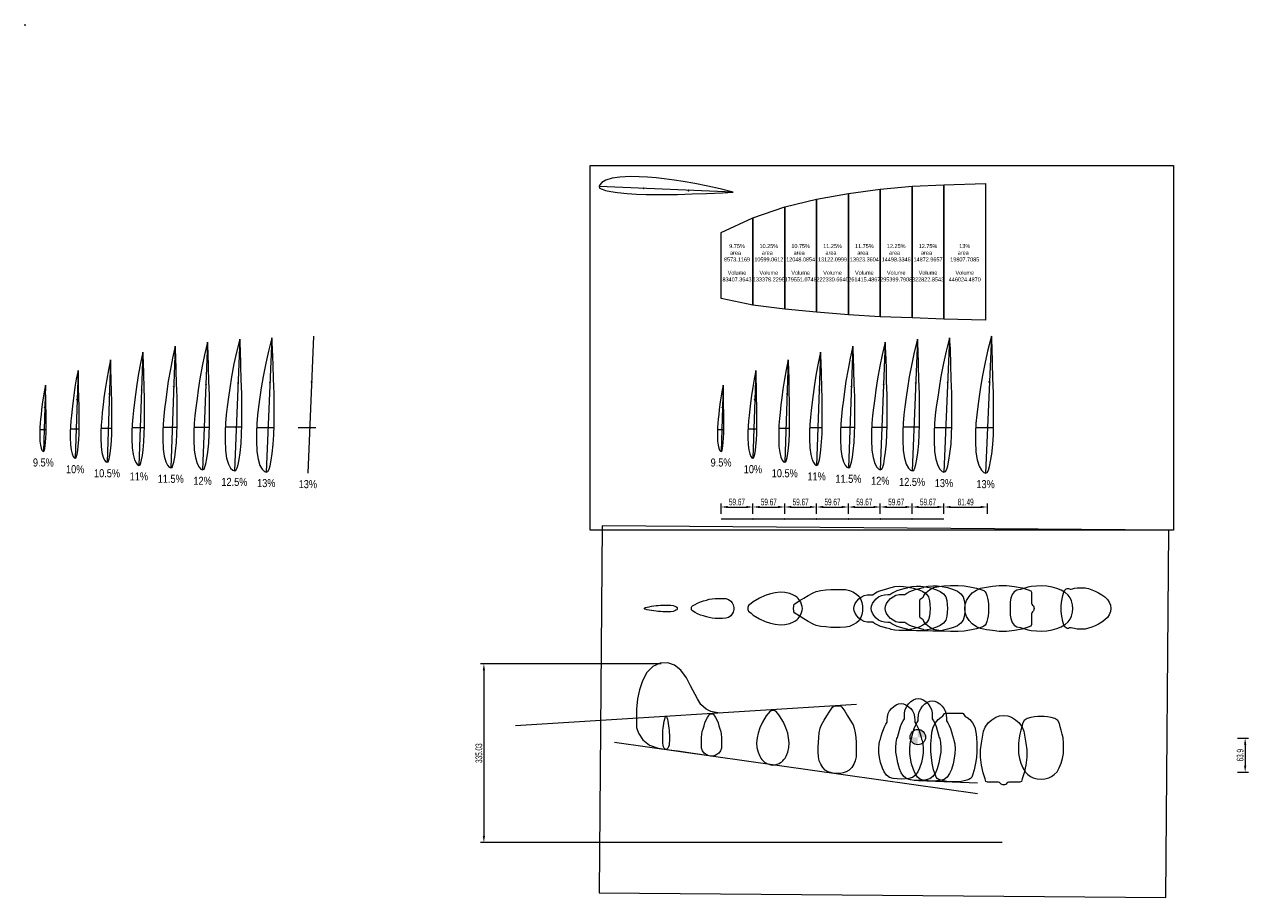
# Model space of a CAD drawing. Header units: centimetres. Extents: x -5325 to 32224, y -11540 to 14619.
# Drawn here: x 18895 to 21189, y -45 to 1591 of the extents above; entities that cross this region are included whole.
import ezdxf

# ---------------------------------------------------------------- set-up
doc = ezdxf.new("R2010")
doc.units = ezdxf.units.CM
doc.header["$PDMODE"] = 3
doc.header["$PDSIZE"] = -5
doc.layers.get('0').update_dxf_attribs({"color": 10})
doc.styles.add('SEACAD_arial_ttf', font='ARIALN.TTF')
doc.styles.get("Standard").update_dxf_attribs({"font": 'ARIALN.TTF', "width": 0.67})
doc.dimstyles.new('ISO-25', dxfattribs={"dimscale": 5, "dimtxt": 2.5, "dimasz": 2.5, "dimexe": 1.25, "dimexo": 2, "dimtad": 1, "dimdsep": 46, "dimtxsty": 'Standard', "dimcen": 2.5, "dimadec": 0, "dimazin": 0, "dimtfac": 1, "dimtmove": 0, "dimatfit": 3, "dimfxl": 1, "dimarcsym": 0})
picture_1 = doc.add_image_def('image5.jpg', size_in_pixel=(591, 383))
picture_2 = doc.add_image_def('image6.jpg', size_in_pixel=(590, 369))

# ---------------------------------------------------------------- blocks, each defined once
blk = doc.blocks.new('A$C1EFC11E9')
at = {"color": 6}
blk.add_lwpolyline([(0, -60), (-5.9, -59.1), (-11.8, -56.9), (-17, -53.5), (-21.6, -48.2), (-25.7, -42.4), (-29.4, -36), (-32.4, -29.8), (-35.1, -23.5), (-37.2, -16.9), (-38.5, -10.4), (-38.9, -3), (-38.9, 1.6), (-38.5, 5.4), (-37.8, 10.1), (-36.8, 14.2), (-36.3, 17.1), (-36.2, 18.5), (-36.5, 20.1), (-37.3, 22.1), (-37.5, 24.2), (-36.5, 26.6), (-35.2, 28.5), (-33.3, 30.2), (-24.4, 33.2), (-14.7, 35.1), (-5.8, 36), (0, 36.2), (5.8, 36), (14.7, 35.1), (24.4, 33.2), (33.3, 30.2), (35.2, 28.5), (36.5, 26.6), (37.5, 24.2), (37.3, 22.1), (36.5, 20.1), (36.2, 18.5), (36.3, 17.1), (36.8, 14.2), (37.8, 10.1), (38.5, 5.4), (38.9, 1.6), (38.9, -3), (38.5, -10.4), (37.2, -16.9), (35.1, -23.5), (32.4, -29.8), (29.4, -36), (25.7, -42.4), (21.6, -48.2), (17, -53.5), (11.8, -56.9), (5.9, -59.1)], close=True, dxfattribs=at)
blk = doc.blocks.new('A$C03077B62')
at = {"color": 6}
blk.add_lwpolyline([(0, -83.4), (7.8, -82.4), (16, -80.7), (22, -78), (27.7, -74), (33.3, -68), (38.1, -59.9), (41.8, -50.7), (44.6, -41.3), (46.7, -30.9), (47.1, -20.4), (46.6, -10.1), (45.8, 0.7), (44.2, 7.7), (41.8, 15.9), (39.7, 22.8), (38.2, 29.8), (34.9, 35.7), (28.9, 39.5), (21.2, 42), (13.8, 43.4), (6.6, 43.6), (0, 43.8), (-6.6, 43.6), (-13.8, 43.4), (-21.2, 42), (-28.9, 39.5), (-34.9, 35.7), (-38.2, 29.8), (-39.7, 22.8), (-41.8, 15.9), (-44.2, 7.7), (-45.8, 0.7), (-46.6, -10.1), (-47.1, -20.4), (-46.7, -30.9), (-44.6, -41.3), (-41.8, -50.7), (-38.1, -59.9), (-33.3, -68), (-27.7, -74), (-22, -78), (-16, -80.7), (-7.8, -82.4)], close=True, dxfattribs=at)
blk = doc.blocks.new('A$C155C0ABB')
at = {"color": 6}
blk.add_lwpolyline([(0, -86), (-1.9, -85.8), (-3.5, -85.5), (-5, -84.7), (-6.7, -82.9), (-8.6, -81.6), (-10.7, -81.2), (-22.8, -81.3), (-32.6, -81.3), (-35.7, -79.7), (-37.4, -75.1), (-41.4, -63.6), (-44.4, -49.1), (-46.6, -34.5), (-46.4, -20.4), (-44.7, -8), (-42.9, 3.5), (-40.7, 14.3), (-37.1, 22.1), (-31.2, 29.9), (-24.1, 35.9), (-16.1, 40.6), (-8.2, 43.4), (0, 43.8), (8.2, 43.4), (16.1, 40.6), (24.1, 35.9), (31.2, 29.9), (37.1, 22.1), (40.7, 14.3), (42.9, 3.5), (44.7, -8), (46.4, -20.4), (46.6, -34.5), (44.4, -49.1), (41.4, -63.6), (37.4, -75.1), (35.7, -79.7), (32.6, -81.3), (22.8, -81.3), (10.7, -81.2), (8.6, -81.6), (6.7, -82.9), (5, -84.7), (3.5, -85.5), (1.9, -85.8)], close=True, dxfattribs=at)
blk = doc.blocks.new('A$C141411FF')
at = {"color": 6}
blk.add_lwpolyline([(0, -87.5), (-3.8, -87.5), (-8.7, -87.3), (-15, -86.6), (-21.6, -85.5), (-27, -84.1), (-31.1, -82.7), (-34.6, -80.7), (-37.2, -78.2), (-38.7, -74.4), (-42.3, -63.5), (-45.1, -50.7), (-47, -39.4), (-47.8, -27.6), (-47.8, -12.5), (-47, 0.9), (-45.8, 10.4), (-43.5, 20.8), (-38.6, 29.1), (-33.1, 35.5), (-26.8, 40.4), (-25.1, 40.6), (-23.7, 41.7), (-19.5, 47.6), (-17.6, 48.2), (0, 48.2), (17.6, 48.2), (19.5, 47.6), (23.7, 41.7), (25.1, 40.6), (26.8, 40.4), (33.1, 35.5), (38.6, 29.1), (43.5, 20.8), (45.8, 10.4), (47, 0.9), (47.8, -12.5), (47.8, -27.6), (47, -39.4), (45.1, -50.7), (42.3, -63.5), (38.7, -74.4), (37.2, -78.2), (34.6, -80.7), (31.1, -82.7), (27, -84.1), (21.6, -85.5), (15, -86.6), (8.7, -87.3), (3.8, -87.5)], close=True, dxfattribs=at)
blk = doc.blocks.new('A$C72A71C12')
at = {"color": 6}
blk.add_lwpolyline([(0, -85.7), (-8.3, -85.3), (-16.1, -84.4), (-24, -82.3), (-30.1, -77.9), (-35.1, -70.7), (-38.7, -63), (-42.4, -51.5), (-44.6, -40.8), (-46, -31.2), (-46.1, -22.2), (-45.5, -12.7), (-44, -5.3), (-42.7, -3), (-41, 3.7), (-39, 10.7), (-36.8, 17.6), (-34.4, 23.2), (-31.4, 28.6), (-28.7, 32.6), (-28.7, 37.2), (-28.4, 44.1), (-26.9, 50.4), (-23.8, 56), (-20.1, 61), (-15.2, 65.5), (-10, 68.9), (-4.9, 71), (0, 71.4), (4.9, 71), (10, 68.9), (15.2, 65.5), (20.1, 61), (23.8, 56), (26.9, 50.4), (28.4, 44.1), (28.7, 37.2), (28.7, 32.6), (31.4, 28.6), (34.4, 23.2), (36.8, 17.6), (39, 10.7), (41, 3.7), (42.7, -3), (44, -5.3), (45.5, -12.7), (46.1, -22.2), (46, -31.2), (44.6, -40.8), (42.4, -51.5), (38.7, -63), (35.1, -70.7), (30.1, -77.9), (24, -82.3), (16.1, -84.4), (8.3, -85.3)], close=True, dxfattribs=at)
blk = doc.blocks.new('A$C7CA45497')
at = {"color": 6}
blk.add_lwpolyline([(0, -81), (-6.9, -80.5), (-14.6, -79.5), (-22.2, -77.5), (-29.5, -73.6), (-35.6, -68), (-40.7, -60.9), (-44.4, -53.6), (-46.4, -45.1), (-47, -34.5), (-47, -24.3), (-46.6, -15), (-45.7, -4.5), (-44.3, 5.6), (-41.9, 15.3), (-38.8, 22.2), (-32.2, 32.1), (-25.6, 41.3), (-18.5, 51.1), (-11.5, 59.9), (-8.6, 61.9), (-5.9, 62.4), (0, 62.6), (5.9, 62.4), (8.6, 61.9), (11.5, 59.9), (18.5, 51.1), (25.6, 41.3), (32.2, 32.1), (38.8, 22.2), (41.9, 15.3), (44.3, 5.6), (45.7, -4.5), (46.6, -15), (47, -24.3), (47, -34.5), (46.4, -45.1), (44.4, -53.6), (40.7, -60.9), (35.6, -68), (29.5, -73.6), (22.2, -77.5), (14.6, -79.5), (6.9, -80.5)], close=True, dxfattribs=at)
blk = doc.blocks.new('A$C10A62710')
at = {"color": 6}
blk.add_lwpolyline([(0, -69), (4.7, -68.4), (9.6, -67.1), (14.4, -65.2), (17.9, -63.1), (20.5, -61.3), (23.2, -59.1), (25.8, -56.4), (28.6, -52.8), (31.1, -48.3), (34.9, -39.2), (37.4, -28.2), (38.2, -16.8), (36.8, -5.2), (34.6, 5.4), (30.5, 17.9), (24.4, 31.6), (15.7, 46.1), (11.3, 51.4), (6.6, 57.2), (4.5, 58.3), (2.2, 58.7), (0, 58.8), (-2.2, 58.7), (-4.5, 58.3), (-6.6, 57.2), (-11.3, 51.4), (-15.7, 46.1), (-24.4, 31.6), (-30.5, 17.9), (-34.6, 5.4), (-36.8, -5.2), (-38.2, -16.8), (-37.4, -28.2), (-34.9, -39.2), (-31.1, -48.3), (-28.6, -52.8), (-25.8, -56.4), (-23.2, -59.1), (-20.5, -61.3), (-17.9, -63.1), (-14.4, -65.2), (-9.6, -67.1), (-4.7, -68.4)], close=True, dxfattribs=at)
blk = doc.blocks.new('A$C07835947')
at = {"color": 1}
blk.add_blockref('A$C10A62710', (0, 0), dxfattribs=at)
blk = doc.blocks.new('A$C49F05786')
at = {"color": 1}
blk.add_blockref('A$C10A62710', (0, 0), dxfattribs=at)
blk = doc.blocks.new('A$C70EE5AFA')
at = {"color": 6}
blk.add_lwpolyline([(-0.1, -48.8), (-2.3, -48.8), (-5.1, -48.3), (-7.6, -47.5), (-11.4, -45.2), (-15, -42.1), (-18.7, -36.9), (-20.5, -31), (-21, -23.7), (-20.9, -14.8), (-20.7, -8), (-19.9, -1.1), (-19.1, 4.8), (-17.6, 10.8), (-15.6, 17.3), (-13.7, 23.9), (-11.2, 30.5), (-8.4, 35.8), (-5.2, 41.1), (-3.8, 42.8), (-2.7, 43.5), (0, 43.8), (2.7, 43.5), (3.8, 42.8), (5.2, 41.1), (8.4, 35.8), (11.2, 30.5), (13.7, 23.9), (15.6, 17.3), (17.6, 10.8), (19.1, 4.8), (19.9, -1.1), (20.7, -8), (20.9, -14.8), (21, -23.7), (20.5, -31), (18.7, -36.9), (15, -42.1), (11.4, -45.2), (7.6, -47.5), (5.1, -48.3), (2.3, -48.8), (0.1, -48.8)], close=True, dxfattribs=at)
blk = doc.blocks.new('A$C65601482')
at = {"color": 6}
blk.add_lwpolyline([(-0.1, -48.8), (-2.3, -48.8), (-5.1, -48.3), (-7.6, -47.5), (-11.4, -45.2), (-15, -42.1), (-18.7, -36.9), (-20.5, -31), (-21, -23.7), (-20.9, -14.8), (-20.7, -8), (-19.9, -1.1), (-19.1, 4.8), (-17.6, 10.8), (-15.6, 17.3), (-13.7, 23.9), (-11.2, 30.5), (-8.4, 35.8), (-5.2, 41.1), (-3.8, 42.8), (-2.7, 43.5), (0, 43.8), (2.7, 43.5), (3.8, 42.8), (5.2, 41.1), (8.4, 35.8), (11.2, 30.5), (13.7, 23.9), (15.6, 17.3), (17.6, 10.8), (19.1, 4.8), (19.9, -1.1), (20.7, -8), (20.9, -14.8), (21, -23.7), (20.5, -31), (18.7, -36.9), (15, -42.1), (11.4, -45.2), (7.6, -47.5), (5.1, -48.3), (2.3, -48.8), (0.1, -48.8)], close=True, dxfattribs=at)
blk = doc.blocks.new('*D118')
at = {"color": 0, "lineweight": -2}
for p, q in [((20088.2, 393.1), (19749.6, 393.1)), ((19755.9, 380.6), (19755.9, 70.6)), ((20726.8, 58.1), (19749.6, 58.1))]:
    blk.add_line(p, q, dxfattribs=at)
at = {"color": 0}
for points in [[(19758, 380.6), (19753.8, 380.6), (19755.9, 393.1)], [(19753.8, 70.6), (19758, 70.6), (19755.9, 58.1)]]:
    blk.add_solid(points, dxfattribs=at)
at = {"layer": 'Defpoints', "color": 0}
for p in [(20098.2, 393.1), (19755.9, 58.1), (20736.8, 58.1)]:
    blk.add_point(p, dxfattribs=at)
at = {"color": 0, "insert": (19746.5, 225.6), "char_height": 12.5, "attachment_point": 5, "rotation": 90}
blk.add_mtext('335.03', dxfattribs=at)
blk = doc.blocks.new('*D119')
at = {"color": 0, "lineweight": -2}
for p, q in [((21167.8, 253.8), (21188.7, 253.8)), ((21182.4, 241.3), (21182.4, 202.4)), ((21167.8, 189.9), (21188.7, 189.9))]:
    blk.add_line(p, q, dxfattribs=at)
at = {"color": 0}
for points in [[(21184.5, 241.3), (21180.3, 241.3), (21182.4, 253.8)], [(21180.3, 202.4), (21184.5, 202.4), (21182.4, 189.9)]]:
    blk.add_solid(points, dxfattribs=at)
at = {"layer": 'Defpoints', "color": 0}
for p in [(21157.8, 253.8), (21157.8, 189.9), (21182.4, 189.9)]:
    blk.add_point(p, dxfattribs=at)
at = {"color": 0, "insert": (21173, 221.8), "char_height": 12.5, "attachment_point": 5, "rotation": 90}
blk.add_mtext('63.9', dxfattribs=at)
blk = doc.blocks.new('A$C6CDE57BF')
at = {"color": 5}
blk.add_line((251.5, -10.7), (0, 0), dxfattribs=at)
at = {"color": 1}
blk.add_line((83.8, 18.1), (83.8, -14.7), dxfattribs=at)
blk.add_lwpolyline([(231, -12), (251.5, -10.7), (226.7, -4.2), (204, 0.8), (179.3, 5.7), (157.8, 9.3), (140.7, 11.8), (122.1, 14.4), (107, 16.3), (91, 17.7), (75.1, 18.5), (59, 18.5), (38.7, 17.7), (24.3, 15.4), (12.6, 11.7), (5.3, 7.5), (1.3, 3.4), (0, 0), (0.9, -3.2), (5.7, -5.2), (12, -7.3), (22.1, -9.3), (34.6, -11.2), (52.5, -13.3), (70.1, -14.3), (88.1, -14.8), (109.1, -14.8), (147.1, -14.8), (174.7, -13.5), (201, -13)], close=True, dxfattribs=at)
at = {"color": 5}
for p in [(83.8, -3.6), (167.6, -7.1)]:
    blk.add_point(p, dxfattribs=at)
blk = doc.blocks.new('*D193')
at = {"color": 0, "lineweight": -2}
for p, q in [((20200.3, 674.2), (20200.3, 693.2)), ((20260, 674.2), (20260, 693.2)), ((20212.8, 686.9), (20247.5, 686.9))]:
    blk.add_line(p, q, dxfattribs=at)
at = {"color": 0}
for points in [[(20212.8, 689), (20212.8, 684.9), (20200.3, 686.9)], [(20247.5, 684.9), (20247.5, 689), (20260, 686.9)]]:
    blk.add_solid(points, dxfattribs=at)
at = {"layer": 'Defpoints', "color": 0}
for p in [(20260, 686.9), (20200.3, 664.2), (20260, 664.2)]:
    blk.add_point(p, dxfattribs=at)
at = {"color": 0, "insert": (20230.1, 696.3), "char_height": 12.5, "attachment_point": 5}
blk.add_mtext('59.67', dxfattribs=at)
blk = doc.blocks.new('*D194')
at = {"color": 0, "lineweight": -2}
for p, q in [((20260, 674.2), (20260, 693.2)), ((20319.6, 674.2), (20319.6, 693.2)), ((20272.5, 686.9), (20307.1, 686.9))]:
    blk.add_line(p, q, dxfattribs=at)
at = {"color": 0}
for points in [[(20272.5, 689), (20272.5, 684.9), (20260, 686.9)], [(20307.1, 684.9), (20307.1, 689), (20319.6, 686.9)]]:
    blk.add_solid(points, dxfattribs=at)
at = {"layer": 'Defpoints', "color": 0}
for p in [(20319.6, 686.9), (20260, 664.2), (20319.6, 664.2)]:
    blk.add_point(p, dxfattribs=at)
at = {"color": 0, "insert": (20289.8, 696.3), "char_height": 12.5, "attachment_point": 5}
blk.add_mtext('59.67', dxfattribs=at)
blk = doc.blocks.new('*D195')
at = {"color": 0, "lineweight": -2}
for p, q in [((20319.6, 674.2), (20319.6, 693.2)), ((20379.3, 674.2), (20379.3, 693.2)), ((20332.1, 686.9), (20366.8, 686.9))]:
    blk.add_line(p, q, dxfattribs=at)
at = {"color": 0}
for points in [[(20332.1, 689), (20332.1, 684.9), (20319.6, 686.9)], [(20366.8, 684.9), (20366.8, 689), (20379.3, 686.9)]]:
    blk.add_solid(points, dxfattribs=at)
at = {"layer": 'Defpoints', "color": 0}
for p in [(20379.3, 686.9), (20319.6, 664.2), (20379.3, 664.2)]:
    blk.add_point(p, dxfattribs=at)
at = {"color": 0, "insert": (20349.5, 696.3), "char_height": 12.5, "attachment_point": 5}
blk.add_mtext('59.67', dxfattribs=at)
blk = doc.blocks.new('*D196')
at = {"color": 0, "lineweight": -2}
for p, q in [((20379.3, 674.2), (20379.3, 693.2)), ((20439, 674.2), (20439, 693.2)), ((20391.8, 686.9), (20426.5, 686.9))]:
    blk.add_line(p, q, dxfattribs=at)
at = {"color": 0}
for points in [[(20391.8, 689), (20391.8, 684.9), (20379.3, 686.9)], [(20426.5, 684.9), (20426.5, 689), (20439, 686.9)]]:
    blk.add_solid(points, dxfattribs=at)
at = {"layer": 'Defpoints', "color": 0}
for p in [(20439, 686.9), (20379.3, 664.2), (20439, 664.2)]:
    blk.add_point(p, dxfattribs=at)
at = {"color": 0, "insert": (20409.1, 696.3), "char_height": 12.5, "attachment_point": 5}
blk.add_mtext('59.67', dxfattribs=at)
blk = doc.blocks.new('*D197')
at = {"color": 0, "lineweight": -2}
for p, q in [((20439, 674.2), (20439, 693.2)), ((20498.6, 674.2), (20498.6, 693.2)), ((20451.5, 686.9), (20486.1, 686.9))]:
    blk.add_line(p, q, dxfattribs=at)
at = {"color": 0}
for points in [[(20451.5, 689), (20451.5, 684.9), (20439, 686.9)], [(20486.1, 684.9), (20486.1, 689), (20498.6, 686.9)]]:
    blk.add_solid(points, dxfattribs=at)
at = {"layer": 'Defpoints', "color": 0}
for p in [(20498.6, 686.9), (20439, 664.2), (20498.6, 664.2)]:
    blk.add_point(p, dxfattribs=at)
at = {"color": 0, "insert": (20468.8, 696.3), "char_height": 12.5, "attachment_point": 5}
blk.add_mtext('59.67', dxfattribs=at)
blk = doc.blocks.new('*D198')
at = {"color": 0, "lineweight": -2}
for p, q in [((20498.6, 674.2), (20498.6, 693.2)), ((20558.3, 674.2), (20558.3, 693.2)), ((20511.1, 686.9), (20545.8, 686.9))]:
    blk.add_line(p, q, dxfattribs=at)
at = {"color": 0}
for points in [[(20511.1, 689), (20511.1, 684.9), (20498.6, 686.9)], [(20545.8, 684.9), (20545.8, 689), (20558.3, 686.9)]]:
    blk.add_solid(points, dxfattribs=at)
at = {"layer": 'Defpoints', "color": 0}
for p in [(20558.3, 686.9), (20498.6, 664.2), (20558.3, 664.2)]:
    blk.add_point(p, dxfattribs=at)
at = {"color": 0, "insert": (20528.5, 696.3), "char_height": 12.5, "attachment_point": 5}
blk.add_mtext('59.67', dxfattribs=at)
blk = doc.blocks.new('*D199')
at = {"color": 0, "lineweight": -2}
for p, q in [((20558.3, 674.2), (20558.3, 693.2)), ((20618, 674.2), (20618, 693.2)), ((20570.8, 686.9), (20605.5, 686.9))]:
    blk.add_line(p, q, dxfattribs=at)
at = {"color": 0}
for points in [[(20570.8, 689), (20570.8, 684.9), (20558.3, 686.9)], [(20605.5, 684.9), (20605.5, 689), (20618, 686.9)]]:
    blk.add_solid(points, dxfattribs=at)
at = {"layer": 'Defpoints', "color": 0}
for p in [(20618, 686.9), (20558.3, 664.2), (20618, 664.2)]:
    blk.add_point(p, dxfattribs=at)
at = {"color": 0, "insert": (20588.1, 696.3), "char_height": 12.5, "attachment_point": 5}
blk.add_mtext('59.67', dxfattribs=at)
blk = doc.blocks.new('*D200')
at = {"color": 0, "lineweight": -2}
for p, q in [((20618, 674.2), (20618, 693.2)), ((20699.5, 674.2), (20699.5, 693.2)), ((20630.5, 686.9), (20687, 686.9))]:
    blk.add_line(p, q, dxfattribs=at)
at = {"color": 0}
for points in [[(20630.5, 689), (20630.5, 684.9), (20618, 686.9)], [(20687, 684.9), (20687, 689), (20699.5, 686.9)]]:
    blk.add_solid(points, dxfattribs=at)
at = {"layer": 'Defpoints', "color": 0}
for p in [(20699.5, 686.9), (20618, 664.2), (20699.5, 664.2)]:
    blk.add_point(p, dxfattribs=at)
at = {"color": 0, "insert": (20658.7, 696.3), "char_height": 12.5, "attachment_point": 5}
blk.add_mtext('81.49', dxfattribs=at)

msp = doc.modelspace()

# ---------------------------------------------------------------- hatches: boundary and pattern name
h = msp.add_hatch(color=1)
h.paths.add_polyline_path([(20568.983, 270.163), (20568.983, 255.552), (20583.433, 255.552, 0.41744911)])
h.paths.add_polyline_path([(20568.983, 255.552), (20554.533, 255.552, 0.4109854), (20568.983, 241.26)])

# ---------------------------------------------------------------- linework, layer by layer
at = {"color": 5}
for p, q in [((20223.159, 1276.83), (19971.705, 1287.496)), ((19238.088, 995.908), (19228.744, 756.668)), ((19298.458, 1001.552), (19288.411, 754.577)), ((19358.717, 1003.786), (19348.077, 752.332)), ((19436.93, 1007.033), (19426.069, 750.353)), ((20706.83, 1007.033), (20695.969, 750.353))]:
    msp.add_line(p, q, dxfattribs=at)
at = {"color": 1}
for p, q in [((19212.923, 836.414), (19241.632, 836.414)), ((19271.398, 836.902), (19302.27, 836.902)), ((19330.062, 836.15), (19362.753, 836.15)), ((19407.68, 835.913), (19441.05, 835.913)), ((20677.58, 835.913), (20710.95, 835.913)), ((20617.977, 664.197), (20200.312, 664.197)), ((20636.683, 453.766), (20537.512, 455.257)), ((20454.01, 316.718), (19814.97, 276.669)), ((20000.793, 246.462), (20681.116, 149.758)), ((20570.042, 174.116), (20680.686, 169.711))]:
    msp.add_line(p, q, dxfattribs=at)
for points in [[(20202.754, 1275.543), (20223.159, 1276.83), (20198.407, 1283.298), (20175.697, 1288.329), (20150.981, 1293.177), (20129.463, 1296.813), (20112.377, 1299.33), (20093.841, 1301.894), (20078.697, 1303.755), (20062.749, 1305.219), (20046.841, 1305.962), (20030.696, 1306.028), (20010.421, 1305.159), (19996.021, 1302.902), (19984.351, 1299.233), (19977.009, 1295.001), (19972.963, 1290.862), (19971.705, 1287.496), (19972.606, 1284.344), (19977.369, 1282.286), (19983.676, 1280.228), (19993.769, 1278.222), (20006.292, 1276.252), (20024.233, 1274.227), (20041.765, 1273.222), (20059.779, 1272.648), (20080.844, 1272.648), (20118.76, 1272.648), (20146.407, 1273.964), (20172.738, 1274.49)], [(20498.644, 1043.488), (20498.644, 1282.643), (20558.311, 1288.222), (20558.311, 1041.397)], [(20558.311, 1041.397), (20558.311, 1288.222), (20617.977, 1290.865), (20617.977, 1039.152)], [(20695.969, 1037.173), (20617.977, 1039.152), (20617.977, 1290.865), (20695.969, 1293.401), (20695.969, 1037.173)], [(20319.645, 1057.607), (20319.645, 1249.158), (20379.311, 1264.079), (20379.311, 1051.782)], [(20379.311, 1051.782), (20379.311, 1264.079), (20438.978, 1274.729), (20438.978, 1047.177)], [(20438.978, 1047.177), (20438.978, 1274.729), (20498.644, 1282.643), (20498.644, 1043.488)], [(20259.979, 1065.183), (20259.979, 1228.909), (20319.645, 1249.158), (20319.645, 1057.607)], [(20200.312, 1077.723), (20200.312, 1201.365), (20259.979, 1228.909), (20259.979, 1065.183)], [(19241.249, 823.324), (19241.751, 840.464), (19241.751, 860.505), (19241.751, 896.579), (19240.599, 922.884), (19240.138, 947.935), (19239.215, 976.494), (19238.088, 995.908), (19232.422, 972.358), (19228.015, 950.751), (19223.768, 927.235), (19220.583, 906.763), (19218.378, 890.507), (19216.132, 872.871), (19214.502, 858.462), (19213.219, 843.289), (19212.568, 828.154), (19212.511, 812.793), (19213.272, 793.503), (19215.249, 779.803), (19218.463, 768.699), (19222.171, 761.715), (19225.796, 757.864), (19228.744, 756.668), (19231.505, 757.525), (19233.308, 762.056), (19235.112, 768.057), (19236.869, 777.66), (19238.594, 789.575), (19240.368, 806.644)], [(19295.258, 766.335), (19297.147, 776.248), (19299.003, 788.548), (19300.91, 806.17), (19301.857, 823.389), (19302.398, 841.083), (19302.398, 861.772), (19302.398, 899.013), (19301.158, 926.167), (19300.662, 952.029), (19299.671, 981.511), (19298.458, 1001.552), (19292.365, 977.242), (19287.627, 954.936), (19283.059, 930.66), (19279.635, 909.525), (19277.263, 892.744), (19274.848, 874.537), (19273.095, 859.663), (19271.716, 843.999), (19271.016, 828.375), (19270.954, 812.517), (19271.772, 792.603), (19273.899, 778.46), (19277.354, 766.997), (19281.342, 759.787), (19285.24, 755.812), (19288.411, 754.577), (19291.38, 755.462), (19293.319, 760.14)], [(19361.313, 804.86), (19362.316, 822.392), (19362.888, 840.406), (19362.888, 861.471), (19362.888, 899.387), (19361.576, 927.034), (19361.051, 953.365), (19360.001, 983.382), (19358.717, 1003.786), (19352.265, 979.034), (19347.247, 956.324), (19342.41, 931.608), (19338.784, 910.09), (19336.273, 893.004), (19333.716, 874.468), (19331.859, 859.324), (19330.398, 843.376), (19329.657, 827.468), (19329.592, 811.323), (19330.458, 791.048), (19332.71, 776.648), (19336.369, 764.978), (19340.592, 757.637), (19344.72, 753.59), (19348.077, 752.332), (19351.221, 753.233), (19353.274, 757.996), (19355.328, 764.303), (19357.329, 774.396), (19359.293, 786.919)], [(20711.088, 840.258), (20711.088, 861.76), (20711.088, 900.464), (20709.748, 928.686), (20709.212, 955.564), (20708.141, 986.204), (20706.83, 1007.033), (20700.244, 981.767), (20695.122, 958.585), (20690.185, 933.355), (20686.483, 911.39), (20683.92, 893.949), (20681.309, 875.027), (20679.415, 859.568), (20677.923, 843.289), (20677.167, 827.05), (20677.1, 810.57), (20677.984, 789.873), (20680.283, 775.174), (20684.018, 763.261), (20688.328, 755.768), (20692.542, 751.637), (20695.969, 750.353), (20699.179, 751.273), (20701.275, 756.134), (20703.37, 762.573), (20705.413, 772.875), (20707.419, 785.659), (20709.48, 803.973), (20710.504, 821.869)]]:
    msp.add_lwpolyline(points, close=True, dxfattribs=at)
at = {"color": 0}
msp.add_lwpolyline([(20197.553, 300.646), (20181.335, 303.936), (20172.548, 308.198), (20172.548, 308.198), (20162.667, 316.564), (20156.217, 327.673), (20143.324, 351.609), (20135.344, 366.714), (20124.655, 380.847), (20113.207, 390.777), (20100.347, 394.632), (20086.361, 394.471), (20072.376, 388.208), (20060.963, 376.805), (20053.004, 361.264), (20047.177, 344.083), (20043.621, 327.253), (20041.631, 308.085), (20041.631, 289.717), (20041.774, 273.672), (20045.755, 262.975), (20053.998, 250.764), (20066.079, 240.825), (20082.562, 234.839), (20102.794, 231.963), (20123.433, 229.029), (20147.754, 225.572), (20182.394, 220.648), (20182.394, 220.648)], dxfattribs=at)
at = {"color": 1}
msp.add_circle((20568.983, 255.712), 14.451, dxfattribs=at)
for p in [(18896.05, 1590.217), (20259.979, 664.197), (20319.645, 664.197), (20379.311, 664.197), (20438.978, 664.197), (20498.644, 664.197), (20558.311, 664.197)]:
    msp.add_point(p, dxfattribs=at)
at = {"color": 5}
for p in [(20055.523, 1283.941), (20139.341, 1280.385), (19295.109, 919.227), (19355.17, 919.968), (19433.31, 921.473), (20703.21, 921.473), (19234.973, 916.161), (19231.859, 836.414), (19291.76, 836.902), (19351.624, 836.15), (19429.69, 835.913), (20699.59, 835.913)]:
    msp.add_point(p, dxfattribs=at)

# ---------------------------------------------------------------- block references
at = {"color": 1, "rotation": 90}
for name, p, xscale, yscale, zscale in [('A$C6CDE57BF', (19169.078, 760.357), 0.9060348856282872, 0.7989999999999782, 0.9060348856282872), ('A$C6CDE57BF', (20438.978, 760.357), 0.9060348856282872, 0.7989999999999782, 0.9060348856282872), ('A$C6CDE57BF', (20498.644, 756.668), 0.9514248630143811, 0.8760000000002037, 0.9514248630143811), ('A$C6CDE57BF', (20558.311, 754.577), 0.9821878129801007, 0.9420000000000073, 0.9821878129801007), ('A$C6CDE57BF', (19109.411, 764.961), 0.8434977746919685, 0.7118000000000393, 0.8434977746919685), ('A$C6CDE57BF', (20379.311, 764.961), 0.8434977746919685, 0.7118000000000393, 0.8434977746919685), ('A$C6CDE57BF', (18990.079, 778.363), 0.6538005025549865, 0.5, 0.6538005025549865), ('A$C6CDE57BF', (19049.745, 770.786), 0.7635687740603316, 0.6149999999997817, 0.7635687740603316), ('A$C6CDE57BF', (20259.979, 778.363), 0.6538005025549865, 0.5, 0.6538005025549865), ('A$C6CDE57BF', (20319.645, 770.786), 0.7635687740603316, 0.6149999999997817, 0.7635687740603316), ('A$C6CDE57BF', (18930.412, 790.902), 0.4941707561088151, 0.3600000000001273, 0.4941707561088151), ('A$C6CDE57BF', (20200.312, 790.902), 0.4941707561088151, 0.3600000000001273, 0.4941707561088151), ('A$C03077B62', (20782.323, 496.772), 0.900000000000091, 0.9250000000001819, 0.968573594191161)]:
    msp.add_blockref(name, p, dxfattribs=dict(at, xscale=xscale, yscale=yscale, zscale=zscale))
for name, p, yscale in [('A$C6CDE57BF', (20617.977, 752.332), 0.9974999999999454), ('A$C1EFC11E9', (20872.612, 496.772), 0.9690000000000509)]:
    msp.add_blockref(name, p, dxfattribs=dict(at, yscale=yscale))
for name, p, xscale, yscale in [('A$C7CA45497', (20392.591, 496.772), 0.7600000000002183, 0.900000000000091), ('A$C72A71C12', (20514.075, 496.772), 0.900000000000091, 0.9099999999998545), ('A$C72A71C12', (20546.537, 496.772), 0.9099999999998545, 0.9099999999998545), ('A$C72A71C12', (20575.881, 496.772), 0.9200000000000728, 0.9499999999998181), ('A$C141411FF', (20618.413, 496.772), 0.900000000000091, 0.9499999999998181), ('A$C65601482', (20182.394, 496.772), 0.900000000000091, 0.8600000000001273), ('A$C49F05786', (20297.539, 496.772), 0.8000000000001819, 0.8000000000001819), ('A$C70EE5AFA', (20085.811, 496.772), 0.3000000000001819, 0.6649999999999636)]:
    msp.add_blockref(name, p, dxfattribs=dict(at, xscale=xscale, yscale=yscale))
at = {"color": 1, "xscale": 0.9299999999998363, "rotation": 90}
msp.add_blockref('A$C155C0ABB', (20700.9, 496.772), dxfattribs=at)
at = {"color": 1}
for name, p, xscale, yscale in [('A$C72A71C12', (20569.974, 258.074), 0.9100000000000001, 0.9800000000000182), ('A$C72A71C12', (20596.293, 255.092), 0.92, 0.95699999999988), ('A$C70EE5AFA', (20182.394, 261.837), 0.9, 0.8600000000001273), ('A$C07835947', (20297.539, 258.579), 0.8, 0.8), ('A$C7CA45497', (20418.059, 258.905), 0.76, 0.8850000000002183), ('A$C72A71C12', (20537.511, 254.267), 0.8999999999999986, 0.8999999999999986), ('A$C141411FF', (20636.679, 254.846), 0.9, 0.9499999999998181), ('A$C70EE5AFA', (20097.225, 265.196), 0.3, 0.6649999999999636)]:
    msp.add_blockref(name, p, dxfattribs=dict(at, xscale=xscale, yscale=yscale))
at = {"color": 1, "xscale": 0.93}
msp.add_blockref('A$C155C0ABB', (20729.848, 252.31), dxfattribs=at)
at = {"color": 1, "xscale": 0.9, "yscale": 0.9250000000001819, "zscale": 0.968573594191161}
msp.add_blockref('A$C03077B62', (20799.831, 253.783), dxfattribs=at)

# ---------------------------------------------------------------- texts
at = {"color": 5, "attachment_point": 8, "style": 'SEACAD_arial_ttf'}
for s, insert, char_height, width in [('9.75%\\Parea   8573.1169\\P\\PVolume\\P83407.3643', (20230.145, 1109.544), 7.5, 58.20539), ('10.25%\\Parea   10599.0612\\P\\PVolume\\P133378.2295', (20289.812, 1109.544), 7.5, 58.20539), ('10.75%\\Parea   12048.0854\\P\\PVolume\\P179551.0748', (20349.478, 1109.544), 7.5, 58.20539), ('11.25%\\Parea   13122.0999\\P\\PVolume\\P222330.6640', (20409.145, 1109.544), 7.5, 58.20539), ('11.75%\\Parea   13923.3604\\P\\PVolume\\P261415.4867', (20468.811, 1109.544), 7.5, 58.20539), ('12.25%\\Parea   14498.3346\\P\\PVolume\\P295399.7908', (20528.477, 1109.544), 7.5, 58.20539), ('12.75%\\Parea   14872.9657\\P\\PVolume\\P322822.8542', (20588.144, 1109.544), 7.5, 58.20539), ('13%\\Parea   19807.7085\\P\\PVolume\\P446024.4870', (20656.973, 1109.544), 7.5, 58.20539), ('9.5%', (18930.412, 762.622), 15, 156.80253), ('10%', (18990.079, 750.082), 15, 156.80253), ('10.5%', (19049.745, 742.506), 15, 156.80253), ('9.5%', (20200.312, 762.622), 15, 156.80253), ('10%', (20259.979, 750.082), 15, 156.80253), ('10.5%', (20319.645, 742.506), 15, 156.80253), ('11%', (19109.411, 736.681), 15, 156.80253), ('11.5%', (19169.078, 732.076), 15, 156.80253), ('12%', (19228.744, 728.387), 15, 156.80253), ('12.5%', (19288.411, 726.296), 15, 156.80253), ('13%', (19348.077, 724.051), 15, 156.80253), ('13%', (19426.069, 722.072), 15, 156.80253), ('11%', (20379.311, 736.681), 15, 156.80253), ('11.5%', (20438.978, 732.076), 15, 156.80253), ('12%', (20498.644, 728.387), 15, 156.80253), ('12.5%', (20558.311, 726.296), 15, 156.80253), ('13%', (20617.977, 724.051), 15, 156.80253), ('13%', (20695.969, 722.072), 15, 156.80253)]:
    msp.add_mtext(s, dxfattribs=dict(at, insert=insert, char_height=char_height, width=width))

# ---------------------------------------------------------------- dimensions: what is measured, and where the dimension line sits
at = {"color": 1}
for base, p1, p2, picture, middle in [((20259.979, 686.947), (20200.312, 664.197), (20259.979, 664.197), '*D193', (20230.145, 686.947)), ((20319.645, 686.947), (20259.979, 664.197), (20319.645, 664.197), '*D194', (20289.812, 686.947)), ((20379.311, 686.947), (20319.645, 664.197), (20379.311, 664.197), '*D195', (20349.478, 686.947)), ((20438.978, 686.947), (20379.311, 664.197), (20438.978, 664.197), '*D196', (20409.145, 686.947)), ((20498.644, 686.947), (20438.978, 664.197), (20498.644, 664.197), '*D197', (20468.811, 686.947)), ((20558.311, 686.947), (20498.644, 664.197), (20558.311, 664.197), '*D198', (20528.477, 686.947)), ((20617.977, 686.947), (20558.311, 664.197), (20617.977, 664.197), '*D199', (20588.144, 686.947)), ((20699.471, 686.947), (20617.977, 664.197), (20699.471, 664.197), '*D200', (20658.724, 686.947))]:
    dim = msp.add_linear_dim(base=base, p1=p1, p2=p2, dimstyle='ISO-25', dxfattribs=at)
    dim.commit()
    dim.dimension.update_dxf_attribs({"geometry": picture, "text_midpoint": middle, "dimtype": 160})
dim = msp.add_linear_dim(base=(19755.889, 58.106), p1=(20098.226, 393.133), p2=(20736.758, 58.106), angle=90, dimstyle='ISO-25', dxfattribs=at)
dim.commit()
dim.dimension.update_dxf_attribs({"geometry": '*D118', "text_midpoint": (19746.514, 225.619)})
dim = msp.add_aligned_dim(p1=(21157.788, 253.783), p2=(21157.788, 189.884), distance=24.634, dimstyle='ISO-25', dxfattribs=at)
dim.commit()
dim.dimension.update_dxf_attribs({"geometry": '*D119', "text_midpoint": (21173.047, 221.834)})

# ---------------------------------------------------------------- pictures from other files: only their frames are drawn
image = msp.add_image(picture_2, insert=(19954.824, 643.265), size_in_units=(1093.427, 683.855), dxfattribs=at)
image.dxf.flags = 7
image = msp.add_image(picture_1, insert=(21034.039, -44.943), size_in_units=(1061.961, 688.208), rotation=179.532454, dxfattribs=at)
image.dxf.v_pixel = (0.014663, 1.796828)
image.dxf.flags = 7

doc.saveas('drawing.dxf')
